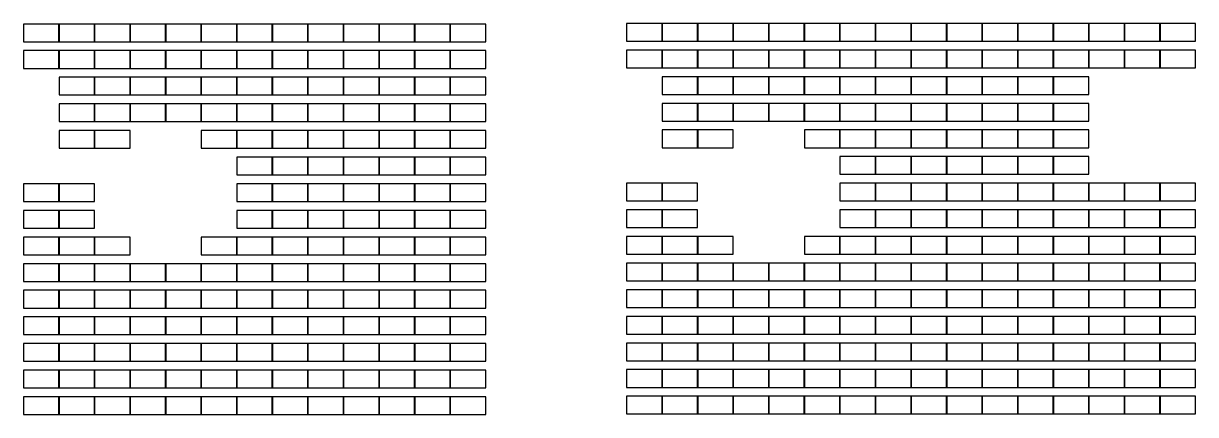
# Model space of a CAD drawing. Extents: x 13940 to 21108, y 1125 to 4857.
# Drawn here: x 15955 to 18501, y 3161 to 4010 of the extents above; entities that cross this region are included whole.
import ezdxf

# ---------------------------------------------------------------- set-up
doc = ezdxf.new("R2010")
doc.units = 0
doc.layers.add('Panels', color=7, linetype='Continuous')

msp = doc.modelspace()

# ---------------------------------------------------------------- linework, layer by layer
at = {"layer": 'Panels', "elevation": -25.296}
for points in [[(15954.966, 3969.817), (16031.966, 3969.817), (16031.966, 4008.285), (15954.966, 4008.285)], [(16032.216, 3969.817), (16109.216, 3969.817), (16109.216, 4008.285), (16032.216, 4008.285)], [(16109.466, 3969.817), (16186.466, 3969.817), (16186.466, 4008.285), (16109.466, 4008.285)], [(16186.716, 3969.817), (16263.716, 3969.817), (16263.716, 4008.285), (16186.716, 4008.285)], [(16263.966, 3969.817), (16340.966, 3969.817), (16340.966, 4008.285), (16263.966, 4008.285)], [(16341.216, 3969.817), (16418.216, 3969.817), (16418.216, 4008.285), (16341.216, 4008.285)], [(16418.466, 3969.817), (16495.466, 3969.817), (16495.466, 4008.285), (16418.466, 4008.285)], [(16495.716, 3969.817), (16572.716, 3969.817), (16572.716, 4008.285), (16495.716, 4008.285)], [(16572.966, 3969.817), (16649.966, 3969.817), (16649.966, 4008.285), (16572.966, 4008.285)], [(16650.216, 3969.817), (16727.216, 3969.817), (16727.216, 4008.285), (16650.216, 4008.285)], [(16727.466, 3969.817), (16804.466, 3969.817), (16804.466, 4008.285), (16727.466, 4008.285)], [(16804.716, 3969.817), (16881.716, 3969.817), (16881.716, 4008.285), (16804.716, 4008.285)], [(16881.966, 3969.817), (16958.966, 3969.817), (16958.966, 4008.285), (16881.966, 4008.285)], [(17264.857, 3971.032), (17341.857, 3971.032), (17341.857, 4009.501), (17264.857, 4009.501)], [(17342.107, 3971.032), (17419.107, 3971.032), (17419.107, 4009.501), (17342.107, 4009.501)], [(17419.357, 3971.032), (17496.357, 3971.032), (17496.357, 4009.501), (17419.357, 4009.501)], [(17496.607, 3971.032), (17573.607, 3971.032), (17573.607, 4009.501), (17496.607, 4009.501)], [(17573.857, 3971.032), (17650.857, 3971.032), (17650.857, 4009.501), (17573.857, 4009.501)], [(17651.107, 3971.032), (17728.107, 3971.032), (17728.107, 4009.501), (17651.107, 4009.501)], [(17728.357, 3971.032), (17805.357, 3971.032), (17805.357, 4009.501), (17728.357, 4009.501)], [(17805.607, 3971.032), (17882.607, 3971.032), (17882.607, 4009.501), (17805.607, 4009.501)], [(17882.857, 3971.032), (17959.857, 3971.032), (17959.857, 4009.501), (17882.857, 4009.501)], [(17960.107, 3971.032), (18037.107, 3971.032), (18037.107, 4009.501), (17960.107, 4009.501)], [(18037.357, 3971.032), (18114.357, 3971.032), (18114.357, 4009.501), (18037.357, 4009.501)], [(18114.607, 3971.032), (18191.607, 3971.032), (18191.607, 4009.501), (18114.607, 4009.501)], [(18191.857, 3971.032), (18268.857, 3971.032), (18268.857, 4009.501), (18191.857, 4009.501)], [(18269.107, 3971.032), (18346.107, 3971.032), (18346.107, 4009.501), (18269.107, 4009.501)], [(18346.357, 3971.032), (18423.357, 3971.032), (18423.357, 4009.501), (18346.357, 4009.501)], [(18423.607, 3971.032), (18500.607, 3971.032), (18500.607, 4009.501), (18423.607, 4009.501)], [(15954.966, 3912.01), (16031.966, 3912.01), (16031.966, 3950.479), (15954.966, 3950.479)], [(16032.216, 3912.01), (16109.216, 3912.01), (16109.216, 3950.479), (16032.216, 3950.479)], [(16109.466, 3912.01), (16186.466, 3912.01), (16186.466, 3950.479), (16109.466, 3950.479)], [(16186.716, 3912.01), (16263.716, 3912.01), (16263.716, 3950.479), (16186.716, 3950.479)], [(16263.966, 3912.01), (16340.966, 3912.01), (16340.966, 3950.479), (16263.966, 3950.479)], [(16341.216, 3912.01), (16418.216, 3912.01), (16418.216, 3950.479), (16341.216, 3950.479)], [(16418.466, 3912.01), (16495.466, 3912.01), (16495.466, 3950.479), (16418.466, 3950.479)], [(16495.716, 3912.01), (16572.716, 3912.01), (16572.716, 3950.479), (16495.716, 3950.479)], [(16572.966, 3912.01), (16649.966, 3912.01), (16649.966, 3950.479), (16572.966, 3950.479)], [(16650.216, 3912.01), (16727.216, 3912.01), (16727.216, 3950.479), (16650.216, 3950.479)], [(16727.466, 3912.01), (16804.466, 3912.01), (16804.466, 3950.479), (16727.466, 3950.479)], [(16804.716, 3912.01), (16881.716, 3912.01), (16881.716, 3950.479), (16804.716, 3950.479)], [(16881.966, 3912.01), (16958.966, 3912.01), (16958.966, 3950.479), (16881.966, 3950.479)], [(17264.857, 3913.225), (17341.857, 3913.225), (17341.857, 3951.694), (17264.857, 3951.694)], [(17342.107, 3913.225), (17419.107, 3913.225), (17419.107, 3951.694), (17342.107, 3951.694)], [(17419.357, 3913.225), (17496.357, 3913.225), (17496.357, 3951.694), (17419.357, 3951.694)], [(17496.607, 3913.225), (17573.607, 3913.225), (17573.607, 3951.694), (17496.607, 3951.694)], [(17573.857, 3913.225), (17650.857, 3913.225), (17650.857, 3951.694), (17573.857, 3951.694)], [(17651.107, 3913.225), (17728.107, 3913.225), (17728.107, 3951.694), (17651.107, 3951.694)], [(17728.357, 3913.225), (17805.357, 3913.225), (17805.357, 3951.694), (17728.357, 3951.694)], [(17805.607, 3913.225), (17882.607, 3913.225), (17882.607, 3951.694), (17805.607, 3951.694)], [(17882.857, 3913.225), (17959.857, 3913.225), (17959.857, 3951.694), (17882.857, 3951.694)], [(17960.107, 3913.225), (18037.107, 3913.225), (18037.107, 3951.694), (17960.107, 3951.694)], [(18037.357, 3913.225), (18114.357, 3913.225), (18114.357, 3951.694), (18037.357, 3951.694)], [(18114.607, 3913.225), (18191.607, 3913.225), (18191.607, 3951.694), (18114.607, 3951.694)], [(18191.857, 3913.225), (18268.857, 3913.225), (18268.857, 3951.694), (18191.857, 3951.694)], [(18269.107, 3913.225), (18346.107, 3913.225), (18346.107, 3951.694), (18269.107, 3951.694)], [(18346.357, 3913.225), (18423.357, 3913.225), (18423.357, 3951.694), (18346.357, 3951.694)], [(18423.607, 3913.225), (18500.607, 3913.225), (18500.607, 3951.694), (18423.607, 3951.694)], [(16032.216, 3854.203), (16109.216, 3854.203), (16109.216, 3892.672), (16032.216, 3892.672)], [(16109.466, 3854.203), (16186.466, 3854.203), (16186.466, 3892.672), (16109.466, 3892.672)], [(16186.716, 3854.203), (16263.716, 3854.203), (16263.716, 3892.672), (16186.716, 3892.672)], [(16263.966, 3854.203), (16340.966, 3854.203), (16340.966, 3892.672), (16263.966, 3892.672)], [(16341.216, 3854.203), (16418.216, 3854.203), (16418.216, 3892.672), (16341.216, 3892.672)], [(16418.466, 3854.203), (16495.466, 3854.203), (16495.466, 3892.672), (16418.466, 3892.672)], [(16495.716, 3854.203), (16572.716, 3854.203), (16572.716, 3892.672), (16495.716, 3892.672)], [(16572.966, 3854.203), (16649.966, 3854.203), (16649.966, 3892.672), (16572.966, 3892.672)], [(16650.216, 3854.203), (16727.216, 3854.203), (16727.216, 3892.672), (16650.216, 3892.672)], [(16727.466, 3854.203), (16804.466, 3854.203), (16804.466, 3892.672), (16727.466, 3892.672)], [(16804.716, 3854.203), (16881.716, 3854.203), (16881.716, 3892.672), (16804.716, 3892.672)], [(16881.966, 3854.203), (16958.966, 3854.203), (16958.966, 3892.672), (16881.966, 3892.672)], [(17342.107, 3855.419), (17419.107, 3855.419), (17419.107, 3893.887), (17342.107, 3893.887)], [(17419.357, 3855.419), (17496.357, 3855.419), (17496.357, 3893.887), (17419.357, 3893.887)], [(17496.607, 3855.419), (17573.607, 3855.419), (17573.607, 3893.887), (17496.607, 3893.887)], [(17573.857, 3855.419), (17650.857, 3855.419), (17650.857, 3893.887), (17573.857, 3893.887)], [(17651.107, 3855.419), (17728.107, 3855.419), (17728.107, 3893.887), (17651.107, 3893.887)], [(17728.357, 3855.419), (17805.357, 3855.419), (17805.357, 3893.887), (17728.357, 3893.887)], [(17805.607, 3855.419), (17882.607, 3855.419), (17882.607, 3893.887), (17805.607, 3893.887)], [(17882.857, 3855.419), (17959.857, 3855.419), (17959.857, 3893.887), (17882.857, 3893.887)], [(17960.107, 3855.419), (18037.107, 3855.419), (18037.107, 3893.887), (17960.107, 3893.887)], [(18037.357, 3855.419), (18114.357, 3855.419), (18114.357, 3893.887), (18037.357, 3893.887)], [(18114.607, 3855.419), (18191.607, 3855.419), (18191.607, 3893.887), (18114.607, 3893.887)], [(18191.857, 3855.419), (18268.857, 3855.419), (18268.857, 3893.887), (18191.857, 3893.887)], [(16032.216, 3796.396), (16109.216, 3796.396), (16109.216, 3834.865), (16032.216, 3834.865)], [(16109.466, 3796.396), (16186.466, 3796.396), (16186.466, 3834.865), (16109.466, 3834.865)], [(16186.716, 3796.396), (16263.716, 3796.396), (16263.716, 3834.865), (16186.716, 3834.865)], [(16263.966, 3796.396), (16340.966, 3796.396), (16340.966, 3834.865), (16263.966, 3834.865)], [(16341.216, 3796.396), (16418.216, 3796.396), (16418.216, 3834.865), (16341.216, 3834.865)], [(16418.466, 3796.396), (16495.466, 3796.396), (16495.466, 3834.865), (16418.466, 3834.865)], [(16495.716, 3796.396), (16572.716, 3796.396), (16572.716, 3834.865), (16495.716, 3834.865)], [(16572.966, 3796.396), (16649.966, 3796.396), (16649.966, 3834.865), (16572.966, 3834.865)], [(16650.216, 3796.396), (16727.216, 3796.396), (16727.216, 3834.865), (16650.216, 3834.865)], [(16727.466, 3796.396), (16804.466, 3796.396), (16804.466, 3834.865), (16727.466, 3834.865)], [(16804.716, 3796.396), (16881.716, 3796.396), (16881.716, 3834.865), (16804.716, 3834.865)], [(16881.966, 3796.396), (16958.966, 3796.396), (16958.966, 3834.865), (16881.966, 3834.865)], [(17342.107, 3797.612), (17419.107, 3797.612), (17419.107, 3836.081), (17342.107, 3836.081)], [(17419.357, 3797.612), (17496.357, 3797.612), (17496.357, 3836.081), (17419.357, 3836.081)], [(17496.607, 3797.612), (17573.607, 3797.612), (17573.607, 3836.081), (17496.607, 3836.081)], [(17573.857, 3797.612), (17650.857, 3797.612), (17650.857, 3836.081), (17573.857, 3836.081)], [(17651.107, 3797.612), (17728.107, 3797.612), (17728.107, 3836.081), (17651.107, 3836.081)], [(17728.357, 3797.612), (17805.357, 3797.612), (17805.357, 3836.081), (17728.357, 3836.081)], [(17805.607, 3797.612), (17882.607, 3797.612), (17882.607, 3836.081), (17805.607, 3836.081)], [(17882.857, 3797.612), (17959.857, 3797.612), (17959.857, 3836.081), (17882.857, 3836.081)], [(17960.107, 3797.612), (18037.107, 3797.612), (18037.107, 3836.081), (17960.107, 3836.081)], [(18037.357, 3797.612), (18114.357, 3797.612), (18114.357, 3836.081), (18037.357, 3836.081)], [(18114.607, 3797.612), (18191.607, 3797.612), (18191.607, 3836.081), (18114.607, 3836.081)], [(18191.857, 3797.612), (18268.857, 3797.612), (18268.857, 3836.081), (18191.857, 3836.081)], [(16032.216, 3738.59), (16109.216, 3738.59), (16109.216, 3777.058), (16032.216, 3777.058)], [(16109.466, 3738.59), (16186.466, 3738.59), (16186.466, 3777.058), (16109.466, 3777.058)], [(16341.216, 3738.59), (16418.216, 3738.59), (16418.216, 3777.058), (16341.216, 3777.058)], [(16418.466, 3738.59), (16495.466, 3738.59), (16495.466, 3777.058), (16418.466, 3777.058)], [(16495.716, 3738.59), (16572.716, 3738.59), (16572.716, 3777.058), (16495.716, 3777.058)], [(16572.966, 3738.59), (16649.966, 3738.59), (16649.966, 3777.058), (16572.966, 3777.058)], [(16650.216, 3738.59), (16727.216, 3738.59), (16727.216, 3777.058), (16650.216, 3777.058)], [(16727.466, 3738.59), (16804.466, 3738.59), (16804.466, 3777.058), (16727.466, 3777.058)], [(16804.716, 3738.59), (16881.716, 3738.59), (16881.716, 3777.058), (16804.716, 3777.058)], [(16881.966, 3738.59), (16958.966, 3738.59), (16958.966, 3777.058), (16881.966, 3777.058)], [(17342.107, 3739.805), (17419.107, 3739.805), (17419.107, 3778.274), (17342.107, 3778.274)], [(17419.357, 3739.805), (17496.357, 3739.805), (17496.357, 3778.274), (17419.357, 3778.274)], [(17651.107, 3739.805), (17728.107, 3739.805), (17728.107, 3778.274), (17651.107, 3778.274)], [(17728.357, 3739.805), (17805.357, 3739.805), (17805.357, 3778.274), (17728.357, 3778.274)], [(17805.607, 3739.805), (17882.607, 3739.805), (17882.607, 3778.274), (17805.607, 3778.274)], [(17882.857, 3739.805), (17959.857, 3739.805), (17959.857, 3778.274), (17882.857, 3778.274)], [(17960.107, 3739.805), (18037.107, 3739.805), (18037.107, 3778.274), (17960.107, 3778.274)], [(18037.357, 3739.805), (18114.357, 3739.805), (18114.357, 3778.274), (18037.357, 3778.274)], [(18114.607, 3739.805), (18191.607, 3739.805), (18191.607, 3778.274), (18114.607, 3778.274)], [(18191.857, 3739.805), (18268.857, 3739.805), (18268.857, 3778.274), (18191.857, 3778.274)], [(16418.466, 3680.783), (16495.466, 3680.783), (16495.466, 3719.252), (16418.466, 3719.252)], [(16495.716, 3680.783), (16572.716, 3680.783), (16572.716, 3719.252), (16495.716, 3719.252)], [(16572.966, 3680.783), (16649.966, 3680.783), (16649.966, 3719.252), (16572.966, 3719.252)], [(16650.216, 3680.783), (16727.216, 3680.783), (16727.216, 3719.252), (16650.216, 3719.252)], [(16727.466, 3680.783), (16804.466, 3680.783), (16804.466, 3719.252), (16727.466, 3719.252)], [(16804.716, 3680.783), (16881.716, 3680.783), (16881.716, 3719.252), (16804.716, 3719.252)], [(16881.966, 3680.783), (16958.966, 3680.783), (16958.966, 3719.252), (16881.966, 3719.252)], [(17728.357, 3681.998), (17805.357, 3681.998), (17805.357, 3720.467), (17728.357, 3720.467)], [(17805.607, 3681.998), (17882.607, 3681.998), (17882.607, 3720.467), (17805.607, 3720.467)], [(17882.857, 3681.998), (17959.857, 3681.998), (17959.857, 3720.467), (17882.857, 3720.467)], [(17960.107, 3681.998), (18037.107, 3681.998), (18037.107, 3720.467), (17960.107, 3720.467)], [(18037.357, 3681.998), (18114.357, 3681.998), (18114.357, 3720.467), (18037.357, 3720.467)], [(18114.607, 3681.998), (18191.607, 3681.998), (18191.607, 3720.467), (18114.607, 3720.467)], [(18191.857, 3681.998), (18268.857, 3681.998), (18268.857, 3720.467), (18191.857, 3720.467)], [(15954.966, 3622.976), (16031.966, 3622.976), (16031.966, 3661.445), (15954.966, 3661.445)], [(16032.216, 3622.976), (16109.216, 3622.976), (16109.216, 3661.445), (16032.216, 3661.445)], [(16418.466, 3622.976), (16495.466, 3622.976), (16495.466, 3661.445), (16418.466, 3661.445)], [(16495.716, 3622.976), (16572.716, 3622.976), (16572.716, 3661.445), (16495.716, 3661.445)], [(16572.966, 3622.976), (16649.966, 3622.976), (16649.966, 3661.445), (16572.966, 3661.445)], [(16650.216, 3622.976), (16727.216, 3622.976), (16727.216, 3661.445), (16650.216, 3661.445)], [(16727.466, 3622.976), (16804.466, 3622.976), (16804.466, 3661.445), (16727.466, 3661.445)], [(16804.716, 3622.976), (16881.716, 3622.976), (16881.716, 3661.445), (16804.716, 3661.445)], [(16881.966, 3622.976), (16958.966, 3622.976), (16958.966, 3661.445), (16881.966, 3661.445)], [(17264.857, 3624.192), (17341.857, 3624.192), (17341.857, 3662.66), (17264.857, 3662.66)], [(17342.107, 3624.192), (17419.107, 3624.192), (17419.107, 3662.66), (17342.107, 3662.66)], [(17728.357, 3624.192), (17805.357, 3624.192), (17805.357, 3662.66), (17728.357, 3662.66)], [(17805.607, 3624.192), (17882.607, 3624.192), (17882.607, 3662.66), (17805.607, 3662.66)], [(17882.857, 3624.192), (17959.857, 3624.192), (17959.857, 3662.66), (17882.857, 3662.66)], [(17960.107, 3624.192), (18037.107, 3624.192), (18037.107, 3662.66), (17960.107, 3662.66)], [(18037.357, 3624.192), (18114.357, 3624.192), (18114.357, 3662.66), (18037.357, 3662.66)], [(18114.607, 3624.192), (18191.607, 3624.192), (18191.607, 3662.66), (18114.607, 3662.66)], [(18191.857, 3624.192), (18268.857, 3624.192), (18268.857, 3662.66), (18191.857, 3662.66)], [(18269.107, 3624.192), (18346.107, 3624.192), (18346.107, 3662.66), (18269.107, 3662.66)], [(18346.357, 3624.192), (18423.357, 3624.192), (18423.357, 3662.66), (18346.357, 3662.66)], [(18423.607, 3624.192), (18500.607, 3624.192), (18500.607, 3662.66), (18423.607, 3662.66)], [(15954.966, 3565.169), (16031.966, 3565.169), (16031.966, 3603.638), (15954.966, 3603.638)], [(16032.216, 3565.169), (16109.216, 3565.169), (16109.216, 3603.638), (16032.216, 3603.638)], [(16418.466, 3565.169), (16495.466, 3565.169), (16495.466, 3603.638), (16418.466, 3603.638)], [(16495.716, 3565.169), (16572.716, 3565.169), (16572.716, 3603.638), (16495.716, 3603.638)], [(16572.966, 3565.169), (16649.966, 3565.169), (16649.966, 3603.638), (16572.966, 3603.638)], [(16650.216, 3565.169), (16727.216, 3565.169), (16727.216, 3603.638), (16650.216, 3603.638)], [(16727.466, 3565.169), (16804.466, 3565.169), (16804.466, 3603.638), (16727.466, 3603.638)], [(16804.716, 3565.169), (16881.716, 3565.169), (16881.716, 3603.638), (16804.716, 3603.638)], [(16881.966, 3565.169), (16958.966, 3565.169), (16958.966, 3603.638), (16881.966, 3603.638)], [(17264.857, 3566.385), (17341.857, 3566.385), (17341.857, 3604.854), (17264.857, 3604.854)], [(17342.107, 3566.385), (17419.107, 3566.385), (17419.107, 3604.854), (17342.107, 3604.854)], [(17728.357, 3566.385), (17805.357, 3566.385), (17805.357, 3604.854), (17728.357, 3604.854)], [(17805.607, 3566.385), (17882.607, 3566.385), (17882.607, 3604.854), (17805.607, 3604.854)], [(17882.857, 3566.385), (17959.857, 3566.385), (17959.857, 3604.854), (17882.857, 3604.854)], [(17960.107, 3566.385), (18037.107, 3566.385), (18037.107, 3604.854), (17960.107, 3604.854)], [(18037.357, 3566.385), (18114.357, 3566.385), (18114.357, 3604.854), (18037.357, 3604.854)], [(18114.607, 3566.385), (18191.607, 3566.385), (18191.607, 3604.854), (18114.607, 3604.854)], [(18191.857, 3566.385), (18268.857, 3566.385), (18268.857, 3604.854), (18191.857, 3604.854)], [(18269.107, 3566.385), (18346.107, 3566.385), (18346.107, 3604.854), (18269.107, 3604.854)], [(18346.357, 3566.385), (18423.357, 3566.385), (18423.357, 3604.854), (18346.357, 3604.854)], [(18423.607, 3566.385), (18500.607, 3566.385), (18500.607, 3604.854), (18423.607, 3604.854)], [(15954.966, 3507.362), (16031.966, 3507.362), (16031.966, 3545.831), (15954.966, 3545.831)], [(16032.216, 3507.362), (16109.216, 3507.362), (16109.216, 3545.831), (16032.216, 3545.831)], [(16109.466, 3507.362), (16186.466, 3507.362), (16186.466, 3545.831), (16109.466, 3545.831)], [(16341.216, 3507.362), (16418.216, 3507.362), (16418.216, 3545.831), (16341.216, 3545.831)], [(16418.466, 3507.362), (16495.466, 3507.362), (16495.466, 3545.831), (16418.466, 3545.831)], [(16495.716, 3507.362), (16572.716, 3507.362), (16572.716, 3545.831), (16495.716, 3545.831)], [(16572.966, 3507.362), (16649.966, 3507.362), (16649.966, 3545.831), (16572.966, 3545.831)], [(16650.216, 3507.362), (16727.216, 3507.362), (16727.216, 3545.831), (16650.216, 3545.831)], [(16727.466, 3507.362), (16804.466, 3507.362), (16804.466, 3545.831), (16727.466, 3545.831)], [(16804.716, 3507.362), (16881.716, 3507.362), (16881.716, 3545.831), (16804.716, 3545.831)], [(16881.966, 3507.362), (16958.966, 3507.362), (16958.966, 3545.831), (16881.966, 3545.831)], [(17264.857, 3508.578), (17341.857, 3508.578), (17341.857, 3547.047), (17264.857, 3547.047)], [(17342.107, 3508.578), (17419.107, 3508.578), (17419.107, 3547.047), (17342.107, 3547.047)], [(17419.357, 3508.578), (17496.357, 3508.578), (17496.357, 3547.047), (17419.357, 3547.047)], [(17651.107, 3508.578), (17728.107, 3508.578), (17728.107, 3547.047), (17651.107, 3547.047)], [(17728.357, 3508.578), (17805.357, 3508.578), (17805.357, 3547.047), (17728.357, 3547.047)], [(17805.607, 3508.578), (17882.607, 3508.578), (17882.607, 3547.047), (17805.607, 3547.047)], [(17882.857, 3508.578), (17959.857, 3508.578), (17959.857, 3547.047), (17882.857, 3547.047)], [(17960.107, 3508.578), (18037.107, 3508.578), (18037.107, 3547.047), (17960.107, 3547.047)], [(18037.357, 3508.578), (18114.357, 3508.578), (18114.357, 3547.047), (18037.357, 3547.047)], [(18114.607, 3508.578), (18191.607, 3508.578), (18191.607, 3547.047), (18114.607, 3547.047)], [(18191.857, 3508.578), (18268.857, 3508.578), (18268.857, 3547.047), (18191.857, 3547.047)], [(18269.107, 3508.578), (18346.107, 3508.578), (18346.107, 3547.047), (18269.107, 3547.047)], [(18346.357, 3508.578), (18423.357, 3508.578), (18423.357, 3547.047), (18346.357, 3547.047)], [(18423.607, 3508.578), (18500.607, 3508.578), (18500.607, 3547.047), (18423.607, 3547.047)], [(15954.966, 3449.556), (16031.966, 3449.556), (16031.966, 3488.024), (15954.966, 3488.024)], [(16032.216, 3449.556), (16109.216, 3449.556), (16109.216, 3488.024), (16032.216, 3488.024)], [(16109.466, 3449.556), (16186.466, 3449.556), (16186.466, 3488.024), (16109.466, 3488.024)], [(16186.716, 3449.556), (16263.716, 3449.556), (16263.716, 3488.024), (16186.716, 3488.024)], [(16263.966, 3449.556), (16340.966, 3449.556), (16340.966, 3488.024), (16263.966, 3488.024)], [(16341.216, 3449.556), (16418.216, 3449.556), (16418.216, 3488.024), (16341.216, 3488.024)], [(16418.466, 3449.556), (16495.466, 3449.556), (16495.466, 3488.024), (16418.466, 3488.024)], [(16495.716, 3449.556), (16572.716, 3449.556), (16572.716, 3488.024), (16495.716, 3488.024)], [(16572.966, 3449.556), (16649.966, 3449.556), (16649.966, 3488.024), (16572.966, 3488.024)], [(16650.216, 3449.556), (16727.216, 3449.556), (16727.216, 3488.024), (16650.216, 3488.024)], [(16727.466, 3449.556), (16804.466, 3449.556), (16804.466, 3488.024), (16727.466, 3488.024)], [(16804.716, 3449.556), (16881.716, 3449.556), (16881.716, 3488.024), (16804.716, 3488.024)], [(16881.966, 3449.556), (16958.966, 3449.556), (16958.966, 3488.024), (16881.966, 3488.024)], [(17264.857, 3450.771), (17341.857, 3450.771), (17341.857, 3489.24), (17264.857, 3489.24)], [(17342.107, 3450.771), (17419.107, 3450.771), (17419.107, 3489.24), (17342.107, 3489.24)], [(17419.357, 3450.771), (17496.357, 3450.771), (17496.357, 3489.24), (17419.357, 3489.24)], [(17496.607, 3450.771), (17573.607, 3450.771), (17573.607, 3489.24), (17496.607, 3489.24)], [(17573.857, 3450.771), (17650.857, 3450.771), (17650.857, 3489.24), (17573.857, 3489.24)], [(17651.107, 3450.771), (17728.107, 3450.771), (17728.107, 3489.24), (17651.107, 3489.24)], [(17728.357, 3450.771), (17805.357, 3450.771), (17805.357, 3489.24), (17728.357, 3489.24)], [(17805.607, 3450.771), (17882.607, 3450.771), (17882.607, 3489.24), (17805.607, 3489.24)], [(17882.857, 3450.771), (17959.857, 3450.771), (17959.857, 3489.24), (17882.857, 3489.24)], [(17960.107, 3450.771), (18037.107, 3450.771), (18037.107, 3489.24), (17960.107, 3489.24)], [(18037.357, 3450.771), (18114.357, 3450.771), (18114.357, 3489.24), (18037.357, 3489.24)], [(18114.607, 3450.771), (18191.607, 3450.771), (18191.607, 3489.24), (18114.607, 3489.24)], [(18191.857, 3450.771), (18268.857, 3450.771), (18268.857, 3489.24), (18191.857, 3489.24)], [(18269.107, 3450.771), (18346.107, 3450.771), (18346.107, 3489.24), (18269.107, 3489.24)], [(18346.357, 3450.771), (18423.357, 3450.771), (18423.357, 3489.24), (18346.357, 3489.24)], [(18423.607, 3450.771), (18500.607, 3450.771), (18500.607, 3489.24), (18423.607, 3489.24)], [(15954.966, 3391.749), (16031.966, 3391.749), (16031.966, 3430.218), (15954.966, 3430.218)], [(16032.216, 3391.749), (16109.216, 3391.749), (16109.216, 3430.218), (16032.216, 3430.218)], [(16109.466, 3391.749), (16186.466, 3391.749), (16186.466, 3430.218), (16109.466, 3430.218)], [(16186.716, 3391.749), (16263.716, 3391.749), (16263.716, 3430.218), (16186.716, 3430.218)], [(16263.966, 3391.749), (16340.966, 3391.749), (16340.966, 3430.218), (16263.966, 3430.218)], [(16341.216, 3391.749), (16418.216, 3391.749), (16418.216, 3430.218), (16341.216, 3430.218)], [(16418.466, 3391.749), (16495.466, 3391.749), (16495.466, 3430.218), (16418.466, 3430.218)], [(16495.716, 3391.749), (16572.716, 3391.749), (16572.716, 3430.218), (16495.716, 3430.218)], [(16572.966, 3391.749), (16649.966, 3391.749), (16649.966, 3430.218), (16572.966, 3430.218)], [(16650.216, 3391.749), (16727.216, 3391.749), (16727.216, 3430.218), (16650.216, 3430.218)], [(16727.466, 3391.749), (16804.466, 3391.749), (16804.466, 3430.218), (16727.466, 3430.218)], [(16804.716, 3391.749), (16881.716, 3391.749), (16881.716, 3430.218), (16804.716, 3430.218)], [(16881.966, 3391.749), (16958.966, 3391.749), (16958.966, 3430.218), (16881.966, 3430.218)], [(17264.857, 3392.964), (17341.857, 3392.964), (17341.857, 3431.433), (17264.857, 3431.433)], [(17342.107, 3392.964), (17419.107, 3392.964), (17419.107, 3431.433), (17342.107, 3431.433)], [(17419.357, 3392.964), (17496.357, 3392.964), (17496.357, 3431.433), (17419.357, 3431.433)], [(17496.607, 3392.964), (17573.607, 3392.964), (17573.607, 3431.433), (17496.607, 3431.433)], [(17573.857, 3392.964), (17650.857, 3392.964), (17650.857, 3431.433), (17573.857, 3431.433)], [(17651.107, 3392.964), (17728.107, 3392.964), (17728.107, 3431.433), (17651.107, 3431.433)], [(17728.357, 3392.964), (17805.357, 3392.964), (17805.357, 3431.433), (17728.357, 3431.433)], [(17805.607, 3392.964), (17882.607, 3392.964), (17882.607, 3431.433), (17805.607, 3431.433)], [(17882.857, 3392.964), (17959.857, 3392.964), (17959.857, 3431.433), (17882.857, 3431.433)], [(17960.107, 3392.964), (18037.107, 3392.964), (18037.107, 3431.433), (17960.107, 3431.433)], [(18037.357, 3392.964), (18114.357, 3392.964), (18114.357, 3431.433), (18037.357, 3431.433)], [(18114.607, 3392.964), (18191.607, 3392.964), (18191.607, 3431.433), (18114.607, 3431.433)], [(18191.857, 3392.964), (18268.857, 3392.964), (18268.857, 3431.433), (18191.857, 3431.433)], [(18269.107, 3392.964), (18346.107, 3392.964), (18346.107, 3431.433), (18269.107, 3431.433)], [(18346.357, 3392.964), (18423.357, 3392.964), (18423.357, 3431.433), (18346.357, 3431.433)], [(18423.607, 3392.964), (18500.607, 3392.964), (18500.607, 3431.433), (18423.607, 3431.433)], [(15954.966, 3333.942), (16031.966, 3333.942), (16031.966, 3372.411), (15954.966, 3372.411)], [(16032.216, 3333.942), (16109.216, 3333.942), (16109.216, 3372.411), (16032.216, 3372.411)], [(16109.466, 3333.942), (16186.466, 3333.942), (16186.466, 3372.411), (16109.466, 3372.411)], [(16186.716, 3333.942), (16263.716, 3333.942), (16263.716, 3372.411), (16186.716, 3372.411)], [(16263.966, 3333.942), (16340.966, 3333.942), (16340.966, 3372.411), (16263.966, 3372.411)], [(16341.216, 3333.942), (16418.216, 3333.942), (16418.216, 3372.411), (16341.216, 3372.411)], [(16418.466, 3333.942), (16495.466, 3333.942), (16495.466, 3372.411), (16418.466, 3372.411)], [(16495.716, 3333.942), (16572.716, 3333.942), (16572.716, 3372.411), (16495.716, 3372.411)], [(16572.966, 3333.942), (16649.966, 3333.942), (16649.966, 3372.411), (16572.966, 3372.411)], [(16650.216, 3333.942), (16727.216, 3333.942), (16727.216, 3372.411), (16650.216, 3372.411)], [(16727.466, 3333.942), (16804.466, 3333.942), (16804.466, 3372.411), (16727.466, 3372.411)], [(16804.716, 3333.942), (16881.716, 3333.942), (16881.716, 3372.411), (16804.716, 3372.411)], [(16881.966, 3333.942), (16958.966, 3333.942), (16958.966, 3372.411), (16881.966, 3372.411)], [(17264.857, 3335.158), (17341.857, 3335.158), (17341.857, 3373.626), (17264.857, 3373.626)], [(17342.107, 3335.158), (17419.107, 3335.158), (17419.107, 3373.626), (17342.107, 3373.626)], [(17419.357, 3335.158), (17496.357, 3335.158), (17496.357, 3373.626), (17419.357, 3373.626)], [(17496.607, 3335.158), (17573.607, 3335.158), (17573.607, 3373.626), (17496.607, 3373.626)], [(17573.857, 3335.158), (17650.857, 3335.158), (17650.857, 3373.626), (17573.857, 3373.626)], [(17651.107, 3335.158), (17728.107, 3335.158), (17728.107, 3373.626), (17651.107, 3373.626)], [(17728.357, 3335.158), (17805.357, 3335.158), (17805.357, 3373.626), (17728.357, 3373.626)], [(17805.607, 3335.158), (17882.607, 3335.158), (17882.607, 3373.626), (17805.607, 3373.626)], [(17882.857, 3335.158), (17959.857, 3335.158), (17959.857, 3373.626), (17882.857, 3373.626)], [(17960.107, 3335.158), (18037.107, 3335.158), (18037.107, 3373.626), (17960.107, 3373.626)], [(18037.357, 3335.158), (18114.357, 3335.158), (18114.357, 3373.626), (18037.357, 3373.626)], [(18114.607, 3335.158), (18191.607, 3335.158), (18191.607, 3373.626), (18114.607, 3373.626)], [(18191.857, 3335.158), (18268.857, 3335.158), (18268.857, 3373.626), (18191.857, 3373.626)], [(18269.107, 3335.158), (18346.107, 3335.158), (18346.107, 3373.626), (18269.107, 3373.626)], [(18346.357, 3335.158), (18423.357, 3335.158), (18423.357, 3373.626), (18346.357, 3373.626)], [(18423.607, 3335.158), (18500.607, 3335.158), (18500.607, 3373.626), (18423.607, 3373.626)], [(15954.966, 3276.135), (16031.966, 3276.135), (16031.966, 3314.604), (15954.966, 3314.604)], [(16032.216, 3276.135), (16109.216, 3276.135), (16109.216, 3314.604), (16032.216, 3314.604)], [(16109.466, 3276.135), (16186.466, 3276.135), (16186.466, 3314.604), (16109.466, 3314.604)], [(16186.716, 3276.135), (16263.716, 3276.135), (16263.716, 3314.604), (16186.716, 3314.604)], [(16263.966, 3276.135), (16340.966, 3276.135), (16340.966, 3314.604), (16263.966, 3314.604)], [(16341.216, 3276.135), (16418.216, 3276.135), (16418.216, 3314.604), (16341.216, 3314.604)], [(16418.466, 3276.135), (16495.466, 3276.135), (16495.466, 3314.604), (16418.466, 3314.604)], [(16495.716, 3276.135), (16572.716, 3276.135), (16572.716, 3314.604), (16495.716, 3314.604)], [(16572.966, 3276.135), (16649.966, 3276.135), (16649.966, 3314.604), (16572.966, 3314.604)], [(16650.216, 3276.135), (16727.216, 3276.135), (16727.216, 3314.604), (16650.216, 3314.604)], [(16727.466, 3276.135), (16804.466, 3276.135), (16804.466, 3314.604), (16727.466, 3314.604)], [(16804.716, 3276.135), (16881.716, 3276.135), (16881.716, 3314.604), (16804.716, 3314.604)], [(16881.966, 3276.135), (16958.966, 3276.135), (16958.966, 3314.604), (16881.966, 3314.604)], [(17264.857, 3277.351), (17341.857, 3277.351), (17341.857, 3315.82), (17264.857, 3315.82)], [(17342.107, 3277.351), (17419.107, 3277.351), (17419.107, 3315.82), (17342.107, 3315.82)], [(17419.357, 3277.351), (17496.357, 3277.351), (17496.357, 3315.82), (17419.357, 3315.82)], [(17496.607, 3277.351), (17573.607, 3277.351), (17573.607, 3315.82), (17496.607, 3315.82)], [(17573.857, 3277.351), (17650.857, 3277.351), (17650.857, 3315.82), (17573.857, 3315.82)], [(17651.107, 3277.351), (17728.107, 3277.351), (17728.107, 3315.82), (17651.107, 3315.82)], [(17728.357, 3277.351), (17805.357, 3277.351), (17805.357, 3315.82), (17728.357, 3315.82)], [(17805.607, 3277.351), (17882.607, 3277.351), (17882.607, 3315.82), (17805.607, 3315.82)], [(17882.857, 3277.351), (17959.857, 3277.351), (17959.857, 3315.82), (17882.857, 3315.82)], [(17960.107, 3277.351), (18037.107, 3277.351), (18037.107, 3315.82), (17960.107, 3315.82)], [(18037.357, 3277.351), (18114.357, 3277.351), (18114.357, 3315.82), (18037.357, 3315.82)], [(18114.607, 3277.351), (18191.607, 3277.351), (18191.607, 3315.82), (18114.607, 3315.82)], [(18191.857, 3277.351), (18268.857, 3277.351), (18268.857, 3315.82), (18191.857, 3315.82)], [(18269.107, 3277.351), (18346.107, 3277.351), (18346.107, 3315.82), (18269.107, 3315.82)], [(18346.357, 3277.351), (18423.357, 3277.351), (18423.357, 3315.82), (18346.357, 3315.82)], [(18423.607, 3277.351), (18500.607, 3277.351), (18500.607, 3315.82), (18423.607, 3315.82)], [(15954.966, 3218.329), (16031.966, 3218.329), (16031.966, 3256.797), (15954.966, 3256.797)], [(16032.216, 3218.329), (16109.216, 3218.329), (16109.216, 3256.797), (16032.216, 3256.797)], [(16109.466, 3218.329), (16186.466, 3218.329), (16186.466, 3256.797), (16109.466, 3256.797)], [(16186.716, 3218.329), (16263.716, 3218.329), (16263.716, 3256.797), (16186.716, 3256.797)], [(16263.966, 3218.329), (16340.966, 3218.329), (16340.966, 3256.797), (16263.966, 3256.797)], [(16341.216, 3218.329), (16418.216, 3218.329), (16418.216, 3256.797), (16341.216, 3256.797)], [(16418.466, 3218.329), (16495.466, 3218.329), (16495.466, 3256.797), (16418.466, 3256.797)], [(16495.716, 3218.329), (16572.716, 3218.329), (16572.716, 3256.797), (16495.716, 3256.797)], [(16572.966, 3218.329), (16649.966, 3218.329), (16649.966, 3256.797), (16572.966, 3256.797)], [(16650.216, 3218.329), (16727.216, 3218.329), (16727.216, 3256.797), (16650.216, 3256.797)], [(16727.466, 3218.329), (16804.466, 3218.329), (16804.466, 3256.797), (16727.466, 3256.797)], [(16804.716, 3218.329), (16881.716, 3218.329), (16881.716, 3256.797), (16804.716, 3256.797)], [(16881.966, 3218.329), (16958.966, 3218.329), (16958.966, 3256.797), (16881.966, 3256.797)], [(17264.857, 3219.544), (17341.857, 3219.544), (17341.857, 3258.013), (17264.857, 3258.013)], [(17342.107, 3219.544), (17419.107, 3219.544), (17419.107, 3258.013), (17342.107, 3258.013)], [(17419.357, 3219.544), (17496.357, 3219.544), (17496.357, 3258.013), (17419.357, 3258.013)], [(17496.607, 3219.544), (17573.607, 3219.544), (17573.607, 3258.013), (17496.607, 3258.013)], [(17573.857, 3219.544), (17650.857, 3219.544), (17650.857, 3258.013), (17573.857, 3258.013)], [(17651.107, 3219.544), (17728.107, 3219.544), (17728.107, 3258.013), (17651.107, 3258.013)], [(17728.357, 3219.544), (17805.357, 3219.544), (17805.357, 3258.013), (17728.357, 3258.013)], [(17805.607, 3219.544), (17882.607, 3219.544), (17882.607, 3258.013), (17805.607, 3258.013)], [(17882.857, 3219.544), (17959.857, 3219.544), (17959.857, 3258.013), (17882.857, 3258.013)], [(17960.107, 3219.544), (18037.107, 3219.544), (18037.107, 3258.013), (17960.107, 3258.013)], [(18037.357, 3219.544), (18114.357, 3219.544), (18114.357, 3258.013), (18037.357, 3258.013)], [(18114.607, 3219.544), (18191.607, 3219.544), (18191.607, 3258.013), (18114.607, 3258.013)], [(18191.857, 3219.544), (18268.857, 3219.544), (18268.857, 3258.013), (18191.857, 3258.013)], [(18269.107, 3219.544), (18346.107, 3219.544), (18346.107, 3258.013), (18269.107, 3258.013)], [(18346.357, 3219.544), (18423.357, 3219.544), (18423.357, 3258.013), (18346.357, 3258.013)], [(18423.607, 3219.544), (18500.607, 3219.544), (18500.607, 3258.013), (18423.607, 3258.013)], [(15954.966, 3160.522), (16031.966, 3160.522), (16031.966, 3198.991), (15954.966, 3198.991)], [(16032.216, 3160.522), (16109.216, 3160.522), (16109.216, 3198.991), (16032.216, 3198.991)], [(16109.466, 3160.522), (16186.466, 3160.522), (16186.466, 3198.991), (16109.466, 3198.991)], [(16186.716, 3160.522), (16263.716, 3160.522), (16263.716, 3198.991), (16186.716, 3198.991)], [(16263.966, 3160.522), (16340.966, 3160.522), (16340.966, 3198.991), (16263.966, 3198.991)], [(16341.216, 3160.522), (16418.216, 3160.522), (16418.216, 3198.991), (16341.216, 3198.991)], [(16418.466, 3160.522), (16495.466, 3160.522), (16495.466, 3198.991), (16418.466, 3198.991)], [(16495.716, 3160.522), (16572.716, 3160.522), (16572.716, 3198.991), (16495.716, 3198.991)], [(16572.966, 3160.522), (16649.966, 3160.522), (16649.966, 3198.991), (16572.966, 3198.991)], [(16650.216, 3160.522), (16727.216, 3160.522), (16727.216, 3198.991), (16650.216, 3198.991)], [(16727.466, 3160.522), (16804.466, 3160.522), (16804.466, 3198.991), (16727.466, 3198.991)], [(16804.716, 3160.522), (16881.716, 3160.522), (16881.716, 3198.991), (16804.716, 3198.991)], [(16881.966, 3160.522), (16958.966, 3160.522), (16958.966, 3198.991), (16881.966, 3198.991)], [(17264.857, 3161.737), (17341.857, 3161.737), (17341.857, 3200.206), (17264.857, 3200.206)], [(17342.107, 3161.737), (17419.107, 3161.737), (17419.107, 3200.206), (17342.107, 3200.206)], [(17419.357, 3161.737), (17496.357, 3161.737), (17496.357, 3200.206), (17419.357, 3200.206)], [(17496.607, 3161.737), (17573.607, 3161.737), (17573.607, 3200.206), (17496.607, 3200.206)], [(17573.857, 3161.737), (17650.857, 3161.737), (17650.857, 3200.206), (17573.857, 3200.206)], [(17651.107, 3161.737), (17728.107, 3161.737), (17728.107, 3200.206), (17651.107, 3200.206)], [(17728.357, 3161.737), (17805.357, 3161.737), (17805.357, 3200.206), (17728.357, 3200.206)], [(17805.607, 3161.737), (17882.607, 3161.737), (17882.607, 3200.206), (17805.607, 3200.206)], [(17882.857, 3161.737), (17959.857, 3161.737), (17959.857, 3200.206), (17882.857, 3200.206)], [(17960.107, 3161.737), (18037.107, 3161.737), (18037.107, 3200.206), (17960.107, 3200.206)], [(18037.357, 3161.737), (18114.357, 3161.737), (18114.357, 3200.206), (18037.357, 3200.206)], [(18114.607, 3161.737), (18191.607, 3161.737), (18191.607, 3200.206), (18114.607, 3200.206)], [(18191.857, 3161.737), (18268.857, 3161.737), (18268.857, 3200.206), (18191.857, 3200.206)], [(18269.107, 3161.737), (18346.107, 3161.737), (18346.107, 3200.206), (18269.107, 3200.206)], [(18346.357, 3161.737), (18423.357, 3161.737), (18423.357, 3200.206), (18346.357, 3200.206)], [(18423.607, 3161.737), (18500.607, 3161.737), (18500.607, 3200.206), (18423.607, 3200.206)]]:
    msp.add_lwpolyline(points, close=True, dxfattribs=at)

doc.saveas('drawing.dxf')
